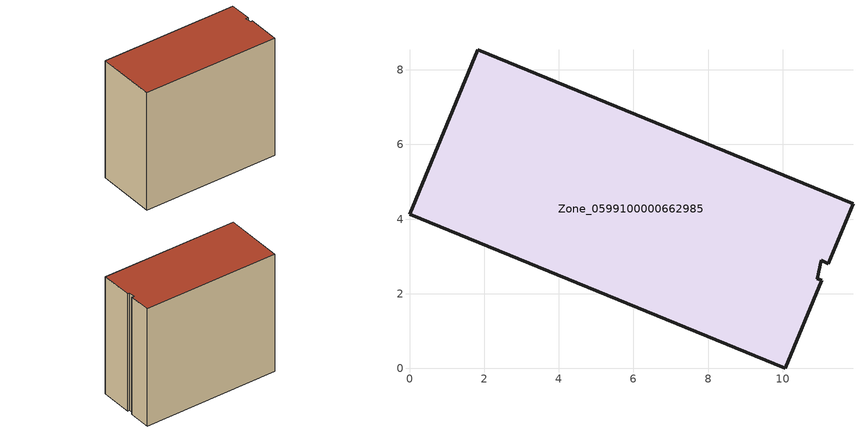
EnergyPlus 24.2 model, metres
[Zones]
Zone_0599100000662985
 floor ground (C_G): 1.83,8.54 11.88,4.41 11.23,2.81 11.04,2.89 10.93,2.41 11.04,2.36 10.07,0 0,4.13 z0
 wall outside (C_F): 11.88,4.41 1.83,8.54 0,4.13 10.07,0 11.04,2.36 10.93,2.41 11.04,2.89 11.23,2.81 11.88,4.41 z0:9.8
 roof outside (C_R): 10.93,2.41 11.04,2.89 11.23,2.81 11.88,4.41 1.83,8.54 0,4.13 10.07,0 11.04,2.36 z9.8
[BUILDING]
Pand.0599100000662985: North Axis=0; Terrain=City; Loads Convergence Tolerance Value=0.04; Temperature Convergence Tolerance Value=0.4; Solar Distribution=FullExterior; Maximum Number of Warmup Days=25; Minimum Number of Warmup Days=1
[Site:Location]
Rotterdam.The.Hague.AP_ZH_NLD Design_Conditions: Latitude=51.96; Longitude=4.45; Time Zone=1; Elevation=-4.5
[SITE:GROUNDTEMPERATURE:BUILDINGSURFACE]
18, 18, 18, 18, 18, 18, 18, 18, 18, 18, 18, 18
[MATERIAL] Thermal Absorptance=0.9; Solar Absorptance=0.7; Visible Absorptance=0.7
Name | Roughness | Thickness | Conductivity | Density | Specific Heat
G.TI.1946 | MediumSmooth | 0.15 | 1 | 540 | 1210
F.TI.1946 | Rough | 0.3 | 0.857143 | 1920 | 840
R.TI.1946 | MediumRough | 0.2 | 0.1 | 1500 | 1000
[CONSTRUCTION]
C_G: G.TI.1946
C_F: F.TI.1946
C_R: R.TI.1946
[ZONE]
Zone_0599100000662985: Type=1; Multiplier=1; Ceiling Height=Autocalculate; Volume=Autocalculate; Floor Area=autocalculate; Part of Total Floor Area=Yes
[ZONEINFILTRATION:DESIGNFLOWRATE]
Infil_Zone_0599100000662985: Zone or ZoneList or Space or SpaceList=Zone_0599100000662985; Schedule=AlwaysOn; Design Flow Rate Calculation Method=Flow/Area; Flow Rate per Floor Area=0.003; Constant Term Coefficient=1; Temperature Term Coefficient=0; Velocity Term Coefficient=0; Velocity Squared Term Coefficient=0
[HVACTEMPLATE:ZONE:IDEALLOADSAIRSYSTEM]
Zone_0599100000662985: Maximum Heating Supply Air Temperature=50; Minimum Cooling Supply Air Temperature=13; Maximum Heating Supply Air Humidity Ratio=0.0156; Minimum Cooling Supply Air Humidity Ratio=0.0077; Heating Limit=NoLimit; Cooling Limit=NoLimit; Dehumidification Control Type=ConstantSensibleHeatRatio; Cooling Sensible Heat Ratio=0.7; Dehumidification Setpoint=60; Humidification Control Type=None; Humidification Setpoint=30; Outdoor Air Method=None; Outdoor Air Flow Rate per Person=0.00944; Outdoor Air Flow Rate per Zone Floor Area=0; Outdoor Air Flow Rate per Zone=0; Demand Controlled Ventilation Type=None; Outdoor Air Economizer Type=NoEconomizer; Heat Recovery Type=None; Sensible Heat Recovery Effectiveness=0.7; Latent Heat Recovery Effectiveness=0.65
[ZONECONTROL:THERMOSTAT]
ThermostatControl_Zone_0599100000662985: Zone or ZoneList=Zone_0599100000662985; Control Type Schedule=DualSetpointControlType; Control 1=Thermostat_Zone_0599100000662985; Temperature Difference Between Cutout And Setpoint=0
[THERMOSTATSETPOINT:DUALSETPOINT]
Thermostat_Zone_0599100000662985: Heating Setpoint Temperature Schedule=HeatingSetpoint_Zone_0599100000662985; Cooling Setpoint Temperature Schedule=CoolingSetpoint_Zone_0599100000662985
[SCHEDULE:COMPACT]
HeatingSetpoint_Zone_0599100000662985: Through: 12/31, For: AllDays, Until: 24:00, 21
CoolingSetpoint_Zone_0599100000662985: Through: 12/31, For: AllDays, Until: 24:00, 24
DualSetpointControlType: Through: 12/31, For: AllDays, Until: 24:00, 4
AlwaysOn: Through: 12/31, For: AllDays, Until: 24:00, 1
